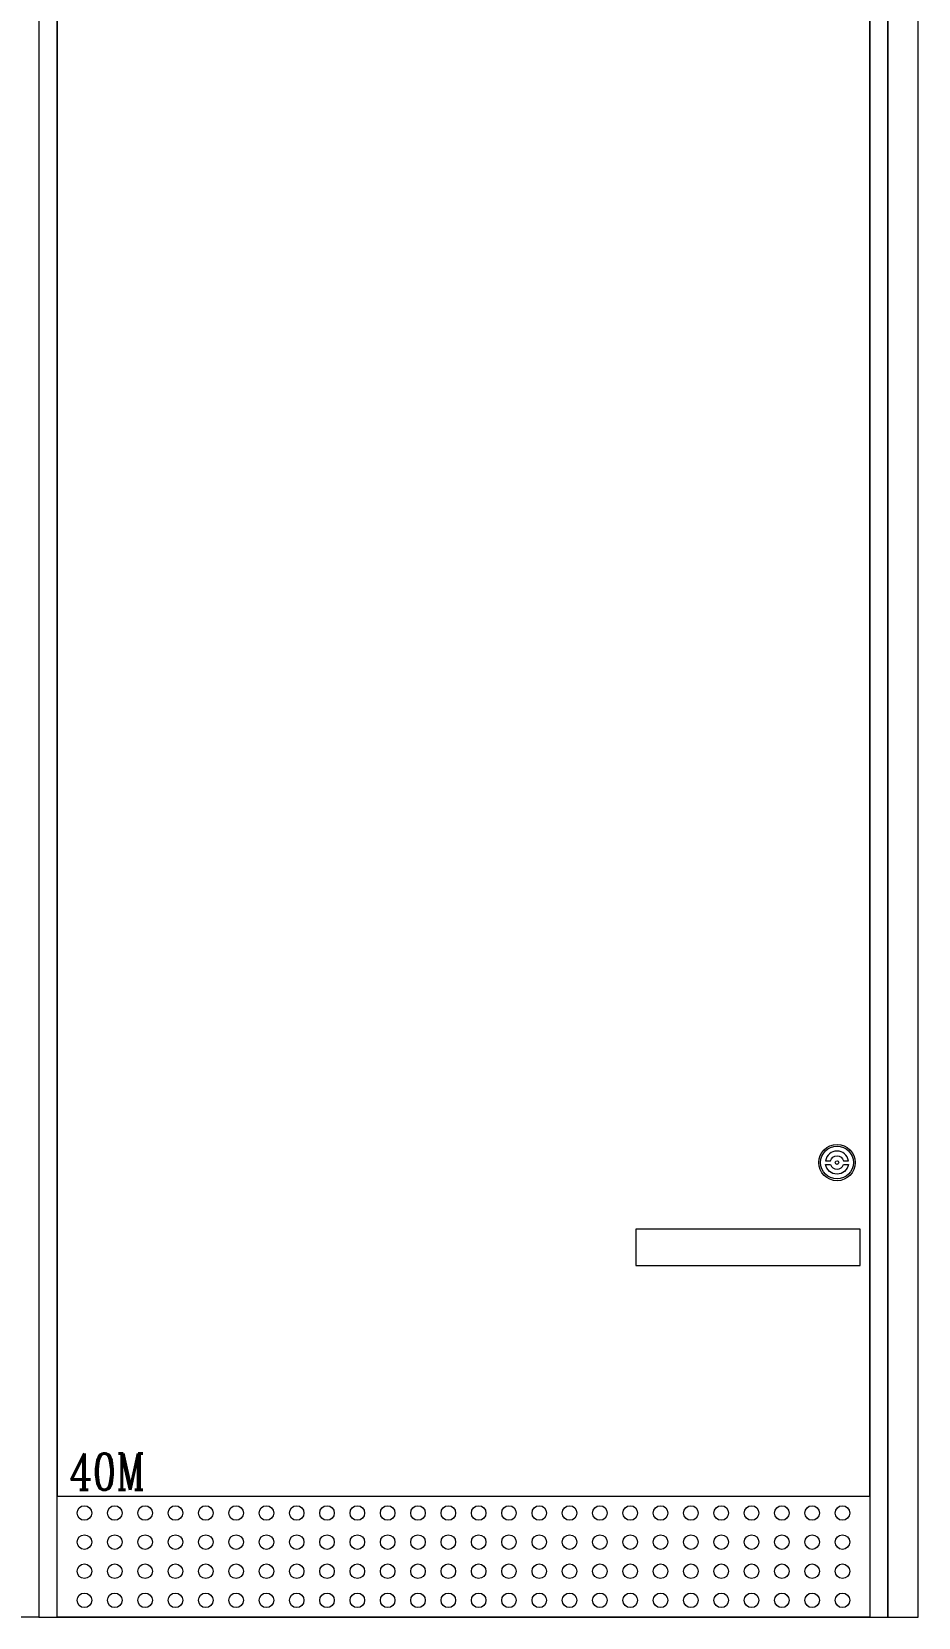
# Model space of a CAD drawing. Header units: millimetres. Extents: x -116965 to 323937, y 291661 to 566926.
# Drawn here: x -30328 to -29597, y 301778 to 303085 of the extents above; entities that cross this region are included whole.
import ezdxf
from ezdxf.enums import TextEntityAlignment as Align

# ---------------------------------------------------------------- set-up
doc = ezdxf.new("R2010")
doc.units = ezdxf.units.MM
doc.layers.get('0').update_dxf_attribs({"lineweight": 18})
doc.layers.add('hw_Text', color=7, linetype='Continuous', lineweight=13)
doc.styles.add('hw_Title2', font='complex.shx', dxfattribs={"width": 0.75})

# ---------------------------------------------------------------- blocks, each defined once
blk = doc.blocks.new('*U1607')
for points in [[(-5.3, 1.5, -0.755929), (5.3, 1.5), (9.4, 1.5, 0.852803), (-9.4, 1.5)], [(-5.3, -1.5, 0.755929), (5.3, -1.5), (9.4, -1.5, -0.852803), (-9.4, -1.5)]]:
    blk.add_lwpolyline(points, format="xyb", close=True)
at = {"color": 2}
blk.add_circle((0, 0), 15, dxfattribs=at)
at = {"color": 3}
blk.add_circle((0, 0), 13.5, dxfattribs=at)
blk.add_circle((0, 0), 1.5)
blk = doc.blocks.new('*U1570')
blk.add_line((0, 0), (0, 2000))
blk.add_lwpolyline([(0, 0), (670, 0), (670, 2000), (0, 2000)])
blk.add_lwpolyline([(477, 190), (662, 190), (662, 220), (477, 220)], close=True)
blk.add_blockref('*U1607', (643, 275))
at = {"layer": 'hw_Text', "color": 6, "style": 'hw_Title2', "width": 0.75}
blk.add_text('40M', height=30, dxfattribs=at).set_placement((10, 20), align=Align.MIDDLE_LEFT)
blk = doc.blocks.new('*U1481')
for p, q in [((15, 2100), (15, 100)), ((685, 2100), (685, 100))]:
    blk.add_line(p, q)
for points in [[(0, 0), (700, 0), (700, 2200), (0, 2200)], [(15, 100), (685, 100), (685, 0), (15, 0)]]:
    blk.add_lwpolyline(points, close=True)
for centre in [(37.5, 86), (62.5, 86), (87.5, 86), (112.5, 86), (137.5, 86), (162.5, 86), (187.5, 86), (212.5, 86), (237.5, 86), (262.5, 86), (287.5, 86), (312.5, 86), (337.5, 86), (362.5, 86), (387.5, 86), (412.5, 86), (437.5, 86), (462.5, 86), (487.5, 86), (512.5, 86), (537.5, 86), (562.5, 86), (587.5, 86), (612.5, 86), (637.5, 86), (662.5, 86), (37.5, 62), (62.5, 62), (87.5, 62), (112.5, 62), (137.5, 62), (162.5, 62), (187.5, 62), (212.5, 62), (237.5, 62), (262.5, 62), (287.5, 62), (312.5, 62), (337.5, 62), (362.5, 62), (387.5, 62), (412.5, 62), (437.5, 62), (462.5, 62), (487.5, 62), (512.5, 62), (537.5, 62), (562.5, 62), (587.5, 62), (612.5, 62), (637.5, 62), (662.5, 62), (37.5, 38), (62.5, 38), (87.5, 38), (112.5, 38), (137.5, 38), (162.5, 38), (187.5, 38), (212.5, 38), (237.5, 38), (262.5, 38), (287.5, 38), (312.5, 38), (337.5, 38), (362.5, 38), (387.5, 38), (412.5, 38), (437.5, 38), (462.5, 38), (487.5, 38), (512.5, 38), (537.5, 38), (562.5, 38), (587.5, 38), (612.5, 38), (637.5, 38), (662.5, 38), (37.5, 14), (62.5, 14), (87.5, 14), (112.5, 14), (137.5, 14), (162.5, 14), (187.5, 14), (212.5, 14), (237.5, 14), (262.5, 14), (287.5, 14), (312.5, 14), (337.5, 14), (362.5, 14), (387.5, 14), (412.5, 14), (437.5, 14), (462.5, 14), (487.5, 14), (512.5, 14), (537.5, 14), (562.5, 14), (587.5, 14), (612.5, 14), (637.5, 14), (662.5, 14)]:
    blk.add_circle(centre, 6)
blk = doc.blocks.new('*U1616')
blk.add_lwpolyline([(1300, 0), (0, 0), (0, 2200), (1300, 2200)], close=True)

msp = doc.modelspace()

# ---------------------------------------------------------------- block references
at = {"layer": 'hw_Text'}
msp.add_blockref('*U1570', (-30307.31856, 301877.564632), dxfattribs=at)

# ---------------------------------------------------------------- next in the draw order: block references
msp.add_blockref('*U1481', (-30322.31856, 301777.564632))

# ---------------------------------------------------------------- next in the draw order: linework, layer by layer
msp.add_lwpolyline([(-29622.31856, 301777.564632), (-29597.31856, 301777.564632), (-29597.31856, 303977.564632), (-29622.31856, 303977.564632)], close=True)

# ---------------------------------------------------------------- next in the draw order: block references
msp.add_blockref('*U1616', (-31622.31856, 301777.564632))

doc.saveas('drawing.dxf')
